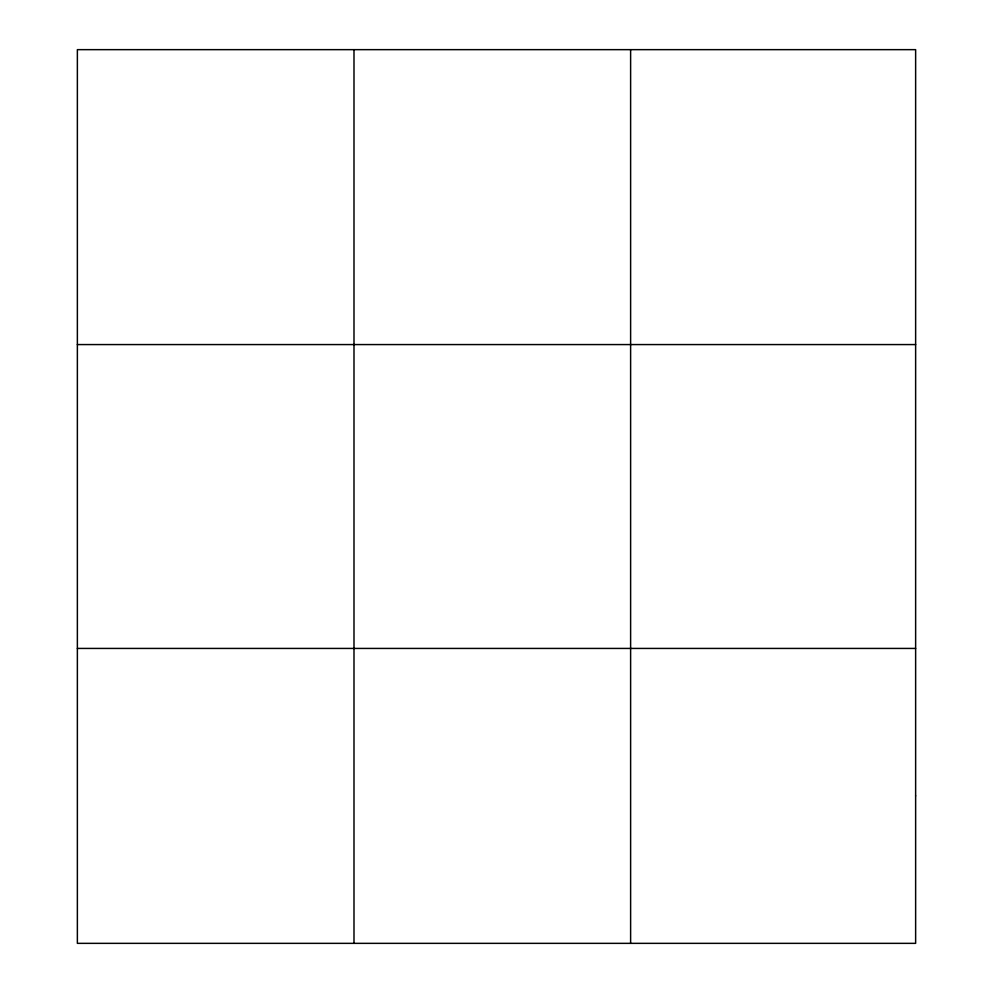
<?xml version="1.0" encoding="UTF-8"?>
<svg xmlns="http://www.w3.org/2000/svg" width="993" height="993" viewBox="0 0 993 993"><rect width="100%" height="100%" fill="white"/><g stroke="black" fill="none" stroke-linecap="round" stroke-linejoin="round"><path stroke-width="1.49" d="M353.992 943.35L353.992 49.65M630.617 943.35L630.617 49.65M77.367 344.571L915.633 344.571M77.367 648.429L915.633 648.429M915.633 795.889L915.633 943.35L77.367 943.35L77.367 49.65L915.633 49.65L915.633 795.889"/></g></svg>
